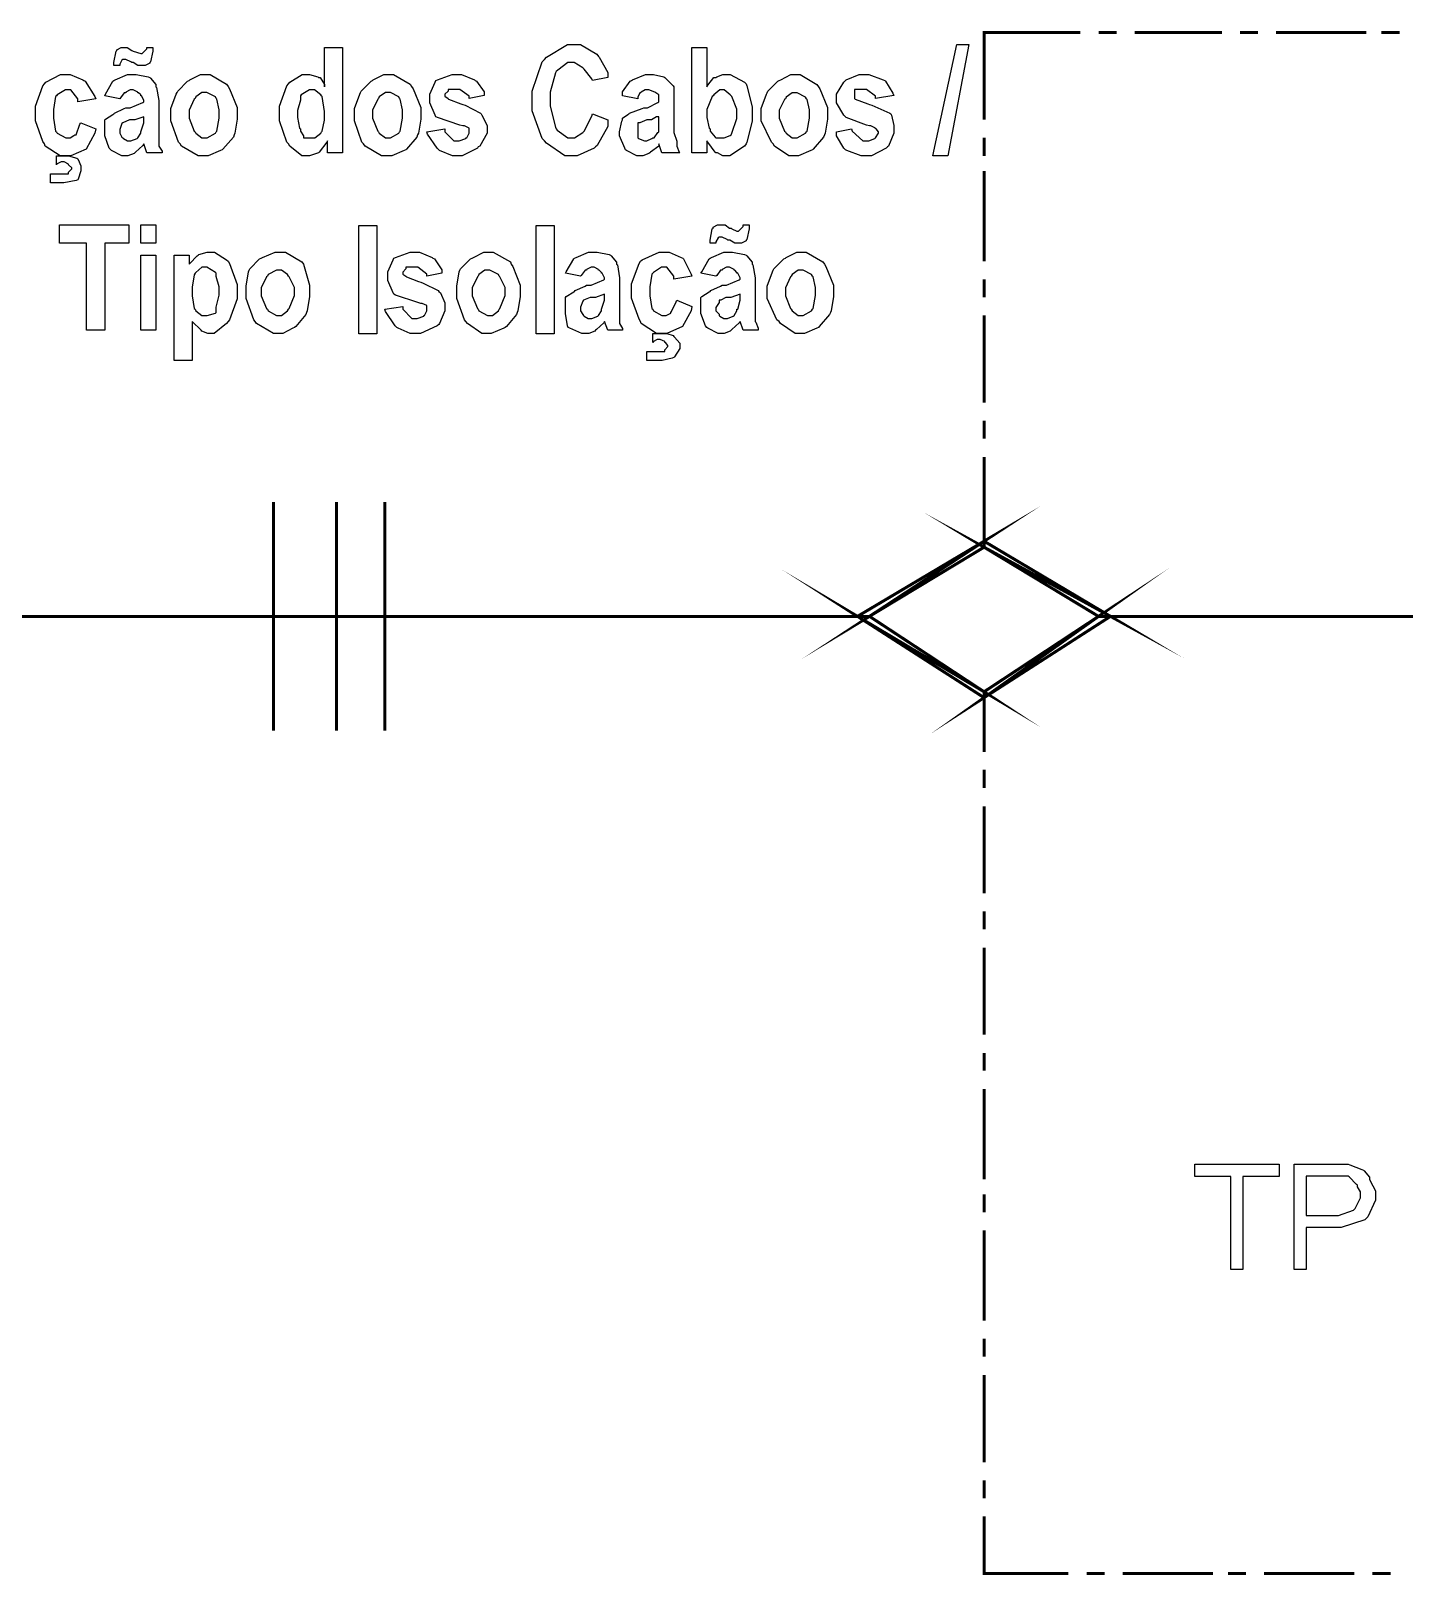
# Model space of a CAD drawing. Header units: metres. Extents: x -593 to 248, y 430 to 1024.
# Drawn here: x -532.03 to -512.69, y 485.93 to 507.68 of the extents above; entities that cross this region are included whole.
import ezdxf

# ---------------------------------------------------------------- set-up
doc = ezdxf.new("R2010")
doc.units = ezdxf.units.M
doc.header["$MEASUREMENT"] = 0
for name, color, linetype in [('C00-00-00-BLACK', 7, 'Continuous'), ('C00-7E-FF', 150, 'Continuous'), ('CFF-7E-00', 30, 'Continuous')]:
    doc.layers.add(name, color=color, linetype=linetype)

msp = doc.modelspace()

# ---------------------------------------------------------------- linework, layer by layer
at = {"layer": 'C00-00-00-BLACK', "const_width": 0.0423}
for points in [[(-528.619, 501.044), (-528.619, 497.821)], [(-528.619, 501.044), (-528.619, 497.821)], [(-527.73, 501.044), (-527.73, 497.821)], [(-527.73, 501.044), (-527.73, 497.821)], [(-527.051, 501.044), (-527.051, 497.821)], [(-527.051, 501.044), (-527.051, 497.821)]]:
    msp.add_lwpolyline(points, dxfattribs=at)
at = {"layer": 'C00-7E-FF', "const_width": 0.0423}
for points in [[(-518.61, 506.425), (-518.61, 507.656), (-517.256, 507.656)], [(-516.998, 507.656), (-516.744, 507.656)], [(-516.491, 507.656), (-515.26, 507.656)], [(-515.007, 507.656), (-514.752, 507.656)], [(-514.498, 507.656), (-513.226, 507.656)], [(-513.014, 507.656), (-512.758, 507.656)], [(-518.61, 505.917), (-518.61, 506.171)], [(-518.61, 504.433), (-518.61, 505.706)], [(-518.61, 503.924), (-518.61, 504.179)], [(-518.61, 502.44), (-518.61, 503.67)], [(-518.61, 501.933), (-518.61, 502.186)], [(-518.61, 500.449), (-518.61, 501.678)], [(-545.966, 499.432), (-520.308, 499.432)], [(-516.914, 499.432), (-486.802, 499.432)], [(-516.914, 499.432), (-486.802, 499.432)], [(-518.61, 498.329), (-518.61, 497.524)], [(-518.61, 497.271), (-518.61, 497.016)], [(-518.61, 496.759), (-518.61, 495.531)], [(-518.61, 495.278), (-518.61, 495.024)], [(-518.61, 494.767), (-518.61, 493.539)], [(-518.61, 493.285), (-518.61, 493.032)], [(-518.61, 492.778), (-518.61, 491.505)], [(-518.61, 491.292), (-518.61, 491.039)], [(-518.61, 490.786), (-518.61, 489.512)], [(-518.61, 489.259), (-518.61, 489.005)], [(-518.61, 488.75), (-518.61, 487.52)], [(-518.61, 487.266), (-518.61, 487.013)], [(-518.61, 486.759), (-518.61, 485.951), (-517.425, 485.951)], [(-517.167, 485.951), (-516.914, 485.951)], [(-516.66, 485.951), (-515.387, 485.951)], [(-515.176, 485.951), (-514.921, 485.951)], [(-514.668, 485.951), (-513.394, 485.951)], [(-513.141, 485.951), (-512.884, 485.951)]]:
    msp.add_lwpolyline(points, dxfattribs=at)
for points in [[(-518.61, 500.49), (-520.224, 499.432), (-520.393, 499.432), (-518.61, 500.49)], [(-516.998, 499.432), (-516.83, 499.432), (-518.61, 500.406), (-516.998, 499.432)], [(-518.61, 500.406), (-518.61, 500.49), (-520.224, 499.432), (-518.61, 500.406)], [(-516.83, 499.432), (-518.61, 500.406), (-518.61, 500.49), (-516.83, 499.432)], [(-520.393, 499.432), (-518.61, 498.37), (-518.61, 498.287), (-520.393, 499.432)], [(-518.61, 498.37), (-518.61, 498.287), (-516.998, 499.432), (-518.61, 498.37)], [(-520.224, 499.432), (-520.393, 499.432), (-518.61, 498.37), (-520.224, 499.432)], [(-518.61, 498.287), (-516.998, 499.432), (-516.83, 499.432), (-518.61, 498.287)]]:
    msp.add_lwpolyline(points, close=True, dxfattribs=at)
at = {"layer": 'C00-7E-FF'}
for points in [[(-518.61, 500.49), (-520.224, 499.432), (-520.393, 499.432), (-518.61, 500.49)], [(-518.61, 500.406), (-518.61, 500.49), (-520.224, 499.432), (-518.61, 500.406)], [(-516.83, 499.432), (-518.61, 500.406), (-518.61, 500.49), (-516.83, 499.432)], [(-516.998, 499.432), (-516.83, 499.432), (-518.61, 500.406), (-516.998, 499.432)], [(-520.224, 499.432), (-520.393, 499.432), (-518.61, 498.37), (-520.224, 499.432)], [(-520.393, 499.432), (-518.61, 498.37), (-518.61, 498.287), (-520.393, 499.432)], [(-518.61, 498.37), (-518.61, 498.287), (-516.998, 499.432), (-518.61, 498.37)], [(-518.61, 498.287), (-516.998, 499.432), (-516.83, 499.432), (-518.61, 498.287)]]:
    msp.add_lwpolyline(points, close=True, dxfattribs=at)
at = {"layer": 'CFF-7E-00'}
for points in [[(-530.784, 507.19), (-530.868, 507.19), (-530.868, 507.231), (-530.868, 507.231), (-530.836, 507.391), (-530.825, 507.401), (-530.825, 507.412), (-530.763, 507.444), (-530.741, 507.444), (-530.741, 507.444), (-530.698, 507.444), (-530.698, 507.444), (-530.678, 507.444), (-530.614, 507.401), (-530.614, 507.401), (-530.594, 507.391), (-530.488, 507.359), (-530.488, 507.359), (-530.467, 507.359), (-530.402, 507.423), (-530.402, 507.444), (-530.318, 507.444), (-530.318, 507.391), (-530.35, 507.242), (-530.359, 507.231), (-530.359, 507.222), (-530.424, 507.19), (-530.445, 507.19), (-530.467, 507.19), (-530.514, 507.19), (-530.529, 507.19), (-530.529, 507.19), (-530.594, 507.231), (-530.614, 507.231), (-530.625, 507.242), (-530.698, 507.274), (-530.698, 507.274), (-530.698, 507.274), (-530.741, 507.274), (-530.741, 507.274), (-530.752, 507.264), (-530.784, 507.209), (-530.784, 507.19)], [(-527.646, 505.959), (-527.857, 505.959), (-527.857, 506.129), (-527.868, 506.108), (-527.974, 505.97), (-527.984, 505.959), (-527.984, 505.959), (-528.112, 505.917), (-528.153, 505.917), (-528.218, 505.917), (-528.387, 506.054), (-528.408, 506.086), (-528.43, 506.108), (-528.535, 506.41), (-528.535, 506.509), (-528.535, 506.615), (-528.43, 506.902), (-528.408, 506.933), (-528.387, 506.956), (-528.212, 507.063), (-528.153, 507.063), (-528.112, 507.063), (-527.994, 507.032), (-527.984, 507.02), (-527.963, 507.02), (-527.9, 506.924), (-527.9, 506.891), (-527.9, 507.444), (-527.646, 507.444), (-527.646, 505.959)], [(-524.124, 506.509), (-523.911, 506.425), (-523.911, 506.33), (-524.06, 506.065), (-524.081, 506.043), (-524.103, 506.023), (-524.341, 505.917), (-524.42, 505.917), (-524.516, 505.917), (-524.771, 506.097), (-524.803, 506.129), (-524.836, 506.161), (-524.973, 506.549), (-524.973, 506.679), (-524.973, 506.828), (-524.836, 507.242), (-524.803, 507.274), (-524.771, 507.306), (-524.477, 507.486), (-524.377, 507.486), (-524.293, 507.486), (-524.062, 507.348), (-524.04, 507.317), (-524.03, 507.307), (-523.911, 507.092), (-523.911, 507.02), (-524.124, 506.978), (-524.135, 507), (-524.241, 507.138), (-524.25, 507.147), (-524.261, 507.158), (-524.381, 507.231), (-524.42, 507.231), (-524.474, 507.231), (-524.614, 507.126), (-524.635, 507.105), (-524.646, 507.084), (-524.719, 506.812), (-524.719, 506.721), (-524.719, 506.617), (-524.646, 506.32), (-524.635, 506.298), (-524.625, 506.278), (-524.472, 506.171), (-524.42, 506.171), (-524.378, 506.171), (-524.261, 506.246), (-524.25, 506.256), (-524.241, 506.267), (-524.135, 506.477), (-524.124, 506.509)], [(-522.724, 505.959), (-522.724, 507.444), (-522.513, 507.444), (-522.513, 506.891), (-522.503, 506.913), (-522.416, 507.02), (-522.386, 507.02), (-522.376, 507.032), (-522.288, 507.063), (-522.258, 507.063), (-522.185, 507.063), (-521.983, 506.956), (-521.962, 506.933), (-521.952, 506.902), (-521.878, 506.609), (-521.878, 506.509), (-521.878, 506.404), (-521.952, 506.108), (-521.962, 506.086), (-521.983, 506.054), (-522.19, 505.917), (-522.258, 505.917), (-522.291, 505.917), (-522.363, 505.959), (-522.386, 505.959), (-522.397, 505.97), (-522.503, 506.108), (-522.513, 506.129), (-522.513, 505.959), (-522.724, 505.959)], [(-519.332, 505.917), (-518.993, 507.486), (-518.824, 507.486), (-519.12, 505.917), (-519.332, 505.917)], [(-531.121, 506.721), (-531.376, 506.679), (-531.376, 506.721), (-531.471, 506.848), (-531.503, 506.848), (-531.547, 506.848), (-531.664, 506.775), (-531.675, 506.764), (-531.686, 506.755), (-531.717, 506.571), (-531.717, 506.509), (-531.717, 506.446), (-531.686, 506.267), (-531.675, 506.256), (-531.664, 506.235), (-531.544, 506.171), (-531.503, 506.171), (-531.482, 506.171), (-531.429, 506.203), (-531.418, 506.213), (-531.397, 506.213), (-531.345, 506.362), (-531.333, 506.382), (-531.121, 506.298), (-531.132, 506.235), (-531.255, 506.013), (-531.474, 505.917), (-531.546, 505.917), (-531.622, 505.917), (-531.835, 506.054), (-531.845, 506.086), (-531.867, 506.118), (-531.972, 506.411), (-531.972, 506.509), (-531.972, 506.615), (-531.867, 506.902), (-531.845, 506.933), (-531.824, 506.956), (-531.616, 507.063), (-531.546, 507.063), (-531.482, 507.063), (-531.302, 506.989), (-531.291, 506.978), (-531.27, 506.967), (-531.132, 506.753), (-531.121, 506.721)], [(-530.784, 506.721), (-530.994, 506.764), (-530.985, 506.786), (-530.879, 506.967), (-530.868, 506.978), (-530.847, 506.989), (-530.673, 507.063), (-530.614, 507.063), (-530.551, 507.063), (-530.381, 507.032), (-530.359, 507.02), (-530.35, 507.011), (-530.275, 506.921), (-530.275, 506.891), (-530.266, 506.881), (-530.232, 506.698), (-530.232, 506.636), (-530.232, 506.298), (-530.232, 506.246), (-530.232, 506.126), (-530.232, 506.086), (-530.232, 506.054), (-530.188, 505.984), (-530.188, 505.959), (-530.402, 505.959), (-530.445, 506.086), (-530.456, 506.065), (-530.562, 505.97), (-530.571, 505.959), (-530.582, 505.95), (-530.67, 505.917), (-530.698, 505.917), (-530.752, 505.917), (-530.901, 505.992), (-530.911, 506.002), (-530.933, 506.024), (-530.994, 506.198), (-530.994, 506.256), (-530.994, 506.256), (-530.994, 506.384), (-530.994, 506.425), (-530.985, 506.436), (-530.879, 506.5), (-530.868, 506.509), (-530.858, 506.52), (-530.72, 506.585), (-530.698, 506.594), (-530.635, 506.594), (-530.456, 506.669), (-530.445, 506.679), (-530.445, 506.701), (-530.478, 506.764), (-530.488, 506.764), (-530.488, 506.775), (-530.519, 506.805), (-530.529, 506.805), (-530.529, 506.816), (-530.594, 506.848), (-530.614, 506.848), (-530.636, 506.848), (-530.698, 506.816), (-530.698, 506.805), (-530.72, 506.805), (-530.774, 506.732), (-530.784, 506.721)], [(-530.062, 506.509), (-530.062, 506.585), (-529.987, 506.787), (-529.976, 506.808), (-529.966, 506.83), (-529.829, 506.968), (-529.807, 506.978), (-529.797, 506.989), (-529.647, 507.063), (-529.596, 507.063), (-529.512, 507.063), (-529.279, 506.925), (-529.257, 506.894), (-529.236, 506.862), (-529.13, 506.597), (-529.13, 506.509), (-529.13, 506.436), (-529.162, 506.235), (-529.171, 506.213), (-529.183, 506.181), (-529.331, 506.013), (-529.341, 506.002), (-529.363, 505.992), (-529.538, 505.917), (-529.596, 505.917), (-529.681, 505.917), (-529.913, 506.054), (-529.934, 506.086), (-529.956, 506.108), (-530.062, 506.41), (-530.062, 506.509)], [(-527.477, 506.509), (-527.477, 506.585), (-527.402, 506.787), (-527.391, 506.808), (-527.381, 506.83), (-527.244, 506.968), (-527.222, 506.978), (-527.212, 506.989), (-527.062, 507.063), (-527.011, 507.063), (-526.927, 507.063), (-526.694, 506.925), (-526.672, 506.894), (-526.651, 506.862), (-526.545, 506.597), (-526.545, 506.509), (-526.545, 506.436), (-526.578, 506.235), (-526.588, 506.213), (-526.599, 506.181), (-526.746, 506.013), (-526.756, 506.002), (-526.778, 505.992), (-526.953, 505.917), (-527.011, 505.917), (-527.096, 505.917), (-527.329, 506.054), (-527.35, 506.086), (-527.372, 506.108), (-527.477, 506.41), (-527.477, 506.509)], [(-526.457, 506.256), (-526.203, 506.298), (-526.203, 506.257), (-526.076, 506.129), (-526.034, 506.129), (-526.002, 506.129), (-525.907, 506.162), (-525.907, 506.171), (-525.897, 506.171), (-525.864, 506.235), (-525.864, 506.256), (-525.864, 506.256), (-525.864, 506.298), (-525.864, 506.298), (-525.864, 506.309), (-525.929, 506.34), (-525.95, 506.34), (-525.992, 506.351), (-526.309, 506.458), (-526.33, 506.468), (-526.341, 506.49), (-526.415, 506.666), (-526.415, 506.724), (-526.415, 506.787), (-526.341, 506.957), (-526.33, 506.978), (-526.309, 506.989), (-526.102, 507.063), (-526.034, 507.063), (-525.97, 507.063), (-525.789, 506.989), (-525.777, 506.978), (-525.757, 506.968), (-525.651, 506.818), (-525.651, 506.767), (-525.864, 506.724), (-525.864, 506.756), (-525.992, 506.851), (-526.034, 506.851), (-526.065, 506.851), (-526.137, 506.851), (-526.16, 506.851), (-526.16, 506.83), (-526.203, 506.784), (-526.203, 506.767), (-526.203, 506.757), (-526.16, 506.724), (-526.16, 506.724), (-526.151, 506.714), (-525.981, 506.65), (-525.95, 506.639), (-525.918, 506.629), (-525.704, 506.52), (-525.693, 506.509), (-525.684, 506.489), (-525.608, 506.346), (-525.608, 506.298), (-525.608, 506.235), (-525.714, 506.054), (-525.735, 506.043), (-525.745, 506.023), (-525.962, 505.917), (-526.034, 505.917), (-526.098, 505.917), (-526.279, 505.992), (-526.289, 506.002), (-526.311, 506.024), (-526.447, 506.224), (-526.457, 506.256)], [(-523.488, 506.721), (-523.701, 506.764), (-523.701, 506.818), (-523.596, 506.967), (-523.574, 506.978), (-523.564, 506.989), (-523.381, 507.063), (-523.319, 507.063), (-523.267, 507.063), (-523.119, 507.032), (-523.108, 507.02), (-523.099, 507.011), (-522.99, 506.902), (-522.979, 506.891), (-522.979, 506.828), (-522.979, 506.684), (-522.979, 506.636), (-522.979, 506.298), (-522.979, 506.246), (-522.936, 506.126), (-522.936, 506.086), (-522.936, 506.054), (-522.904, 505.97), (-522.893, 505.959), (-523.149, 505.959), (-523.192, 506.086), (-523.192, 506.054), (-523.309, 505.97), (-523.319, 505.959), (-523.33, 505.95), (-523.418, 505.917), (-523.447, 505.917), (-523.501, 505.917), (-523.648, 505.992), (-523.658, 506.002), (-523.669, 506.024), (-523.743, 506.198), (-523.743, 506.256), (-523.743, 506.256), (-523.712, 506.404), (-523.701, 506.425), (-523.701, 506.447), (-523.626, 506.5), (-523.615, 506.509), (-523.606, 506.52), (-523.426, 506.585), (-523.404, 506.594), (-523.352, 506.594), (-523.203, 506.669), (-523.192, 506.679), (-523.192, 506.701), (-523.192, 506.764), (-523.192, 506.764), (-523.192, 506.775), (-523.235, 506.805), (-523.235, 506.805), (-523.246, 506.816), (-523.333, 506.848), (-523.362, 506.848), (-523.384, 506.848), (-523.438, 506.816), (-523.447, 506.805), (-523.458, 506.805), (-523.488, 506.743), (-523.488, 506.721)], [(-521.751, 506.509), (-521.751, 506.584), (-521.676, 506.785), (-521.665, 506.805), (-521.656, 506.828), (-521.516, 506.967), (-521.495, 506.978), (-521.474, 506.989), (-521.33, 507.063), (-521.282, 507.063), (-521.198, 507.063), (-520.965, 506.924), (-520.943, 506.891), (-520.923, 506.859), (-520.816, 506.597), (-520.816, 506.509), (-520.816, 506.436), (-520.85, 506.235), (-520.859, 506.213), (-520.87, 506.181), (-521.019, 506.013), (-521.028, 506.002), (-521.051, 505.992), (-521.224, 505.917), (-521.282, 505.917), (-521.358, 505.917), (-521.56, 506.054), (-521.581, 506.086), (-521.603, 506.108), (-521.751, 506.41), (-521.751, 506.509)], [(-520.689, 506.256), (-520.477, 506.298), (-520.468, 506.267), (-520.318, 506.129), (-520.266, 506.129), (-520.235, 506.129), (-520.151, 506.162), (-520.14, 506.171), (-520.14, 506.171), (-520.097, 506.235), (-520.097, 506.256), (-520.097, 506.256), (-520.13, 506.298), (-520.14, 506.298), (-520.14, 506.309), (-520.203, 506.34), (-520.224, 506.34), (-520.266, 506.351), (-520.553, 506.458), (-520.563, 506.468), (-520.585, 506.49), (-520.689, 506.666), (-520.689, 506.724), (-520.689, 506.787), (-520.585, 506.957), (-520.563, 506.978), (-520.553, 506.989), (-520.37, 507.063), (-520.308, 507.063), (-520.233, 507.063), (-520.031, 506.989), (-520.009, 506.978), (-519.999, 506.968), (-519.893, 506.799), (-519.882, 506.767), (-520.14, 506.724), (-520.14, 506.756), (-520.266, 506.851), (-520.308, 506.851), (-520.341, 506.851), (-520.413, 506.851), (-520.436, 506.851), (-520.436, 506.83), (-520.436, 506.784), (-520.436, 506.767), (-520.436, 506.767), (-520.436, 506.724), (-520.436, 506.724), (-520.426, 506.714), (-520.246, 506.65), (-520.224, 506.639), (-520.192, 506.629), (-519.936, 506.52), (-519.925, 506.509), (-519.915, 506.489), (-519.882, 506.346), (-519.882, 506.298), (-519.882, 506.235), (-519.958, 506.054), (-519.968, 506.043), (-519.99, 506.023), (-520.198, 505.917), (-520.266, 505.917), (-520.341, 505.917), (-520.542, 505.992), (-520.563, 506.002), (-520.585, 506.024), (-520.689, 506.198), (-520.689, 506.256)], [(-529.807, 506.509), (-529.807, 506.446), (-529.734, 506.267), (-529.723, 506.256), (-529.713, 506.235), (-529.626, 506.171), (-529.596, 506.171), (-529.554, 506.171), (-529.437, 506.235), (-529.426, 506.256), (-529.417, 506.267), (-529.384, 506.448), (-529.384, 506.509), (-529.384, 506.563), (-529.417, 506.714), (-529.426, 506.724), (-529.437, 506.746), (-529.557, 506.808), (-529.596, 506.808), (-529.627, 506.808), (-529.713, 506.746), (-529.723, 506.724), (-529.734, 506.714), (-529.807, 506.562), (-529.807, 506.509)], [(-528.28, 506.509), (-528.28, 506.457), (-528.25, 506.309), (-528.239, 506.298), (-528.239, 506.267), (-528.196, 506.197), (-528.196, 506.171), (-528.164, 506.171), (-528.094, 506.171), (-528.069, 506.171), (-528.037, 506.171), (-527.953, 506.235), (-527.942, 506.256), (-527.933, 506.267), (-527.9, 506.418), (-527.9, 506.468), (-527.9, 506.542), (-527.933, 506.755), (-527.942, 506.764), (-527.953, 506.775), (-528.04, 506.848), (-528.069, 506.848), (-528.112, 506.848), (-528.229, 506.775), (-528.239, 506.764), (-528.239, 506.701), (-528.28, 506.557), (-528.28, 506.509)], [(-527.222, 506.509), (-527.222, 506.446), (-527.148, 506.267), (-527.138, 506.256), (-527.128, 506.235), (-527.041, 506.171), (-527.011, 506.171), (-526.969, 506.171), (-526.852, 506.235), (-526.841, 506.256), (-526.832, 506.267), (-526.799, 506.448), (-526.799, 506.509), (-526.799, 506.563), (-526.832, 506.714), (-526.841, 506.724), (-526.852, 506.746), (-526.972, 506.808), (-527.011, 506.808), (-527.042, 506.808), (-527.128, 506.746), (-527.138, 506.724), (-527.148, 506.714), (-527.222, 506.562), (-527.222, 506.509)], [(-522.513, 506.509), (-522.513, 506.457), (-522.481, 506.309), (-522.47, 506.298), (-522.47, 506.267), (-522.397, 506.182), (-522.386, 506.171), (-522.386, 506.171), (-522.322, 506.171), (-522.301, 506.171), (-522.269, 506.171), (-522.185, 506.203), (-522.174, 506.213), (-522.164, 506.235), (-522.09, 506.442), (-522.09, 506.509), (-522.09, 506.574), (-522.164, 506.755), (-522.174, 506.764), (-522.185, 506.775), (-522.272, 506.848), (-522.301, 506.848), (-522.332, 506.848), (-522.418, 506.775), (-522.427, 506.764), (-522.438, 506.755), (-522.513, 506.571), (-522.513, 506.509)], [(-521.495, 506.509), (-521.495, 506.446), (-521.42, 506.267), (-521.409, 506.256), (-521.399, 506.235), (-521.312, 506.171), (-521.282, 506.171), (-521.241, 506.171), (-521.124, 506.235), (-521.113, 506.256), (-521.103, 506.267), (-521.07, 506.448), (-521.07, 506.509), (-521.07, 506.563), (-521.103, 506.712), (-521.113, 506.721), (-521.124, 506.743), (-521.244, 506.805), (-521.282, 506.805), (-521.314, 506.805), (-521.399, 506.743), (-521.409, 506.721), (-521.42, 506.712), (-521.495, 506.56), (-521.495, 506.509)], [(-530.445, 506.468), (-530.445, 506.468), (-530.573, 506.425), (-530.614, 506.425), (-530.646, 506.425), (-530.741, 506.382), (-530.741, 506.382), (-530.752, 506.373), (-530.784, 506.286), (-530.784, 506.256), (-530.784, 506.235), (-530.752, 506.182), (-530.741, 506.171), (-530.731, 506.162), (-530.676, 506.129), (-530.657, 506.129), (-530.625, 506.129), (-530.54, 506.162), (-530.529, 506.171), (-530.529, 506.171), (-530.488, 506.235), (-530.488, 506.256), (-530.488, 506.256), (-530.445, 506.384), (-530.445, 506.425), (-530.445, 506.468)], [(-523.192, 506.468), (-523.224, 506.468), (-523.295, 506.425), (-523.319, 506.425), (-523.362, 506.425), (-523.457, 506.382), (-523.488, 506.382), (-523.488, 506.351), (-523.488, 506.28), (-523.488, 506.256), (-523.488, 506.235), (-523.488, 506.188), (-523.488, 506.171), (-523.479, 506.162), (-523.392, 506.129), (-523.362, 506.129), (-523.362, 506.129), (-523.289, 506.162), (-523.277, 506.171), (-523.257, 506.171), (-523.203, 506.246), (-523.192, 506.256), (-523.192, 506.256), (-523.192, 506.384), (-523.192, 506.425), (-523.192, 506.468)], [(-531.759, 505.536), (-531.759, 505.663), (-531.728, 505.663), (-531.655, 505.663), (-531.63, 505.663), (-531.598, 505.663), (-531.528, 505.663), (-531.503, 505.663), (-531.503, 505.685), (-531.46, 505.732), (-531.46, 505.747), (-531.46, 505.747), (-531.503, 505.79), (-531.503, 505.79), (-531.503, 505.801), (-531.566, 505.832), (-531.587, 505.832), (-531.609, 505.832), (-531.675, 505.801), (-531.675, 505.79), (-531.675, 505.917), (-531.644, 505.917), (-531.571, 505.917), (-531.546, 505.917), (-531.505, 505.917), (-531.387, 505.886), (-531.376, 505.875), (-531.367, 505.866), (-531.333, 505.777), (-531.333, 505.747), (-531.333, 505.706), (-531.367, 505.589), (-531.376, 505.578), (-531.398, 505.568), (-531.572, 505.536), (-531.63, 505.536), (-531.663, 505.536), (-531.759, 505.536), (-531.759, 505.536)], [(-531.25, 503.46), (-531.25, 504.689), (-531.633, 504.689), (-531.633, 504.944), (-530.657, 504.944), (-530.657, 504.689), (-530.994, 504.689), (-530.994, 503.46), (-531.25, 503.46)], [(-530.488, 504.686), (-530.488, 504.944), (-530.275, 504.944), (-530.275, 504.686), (-530.488, 504.686)], [(-527.416, 504.935), (-527.161, 504.935), (-527.161, 503.411), (-527.416, 503.411), (-527.416, 504.935)], [(-524.918, 504.935), (-524.664, 504.935), (-524.664, 503.411), (-524.918, 503.411), (-524.918, 504.935)], [(-522.386, 504.686), (-522.47, 504.686), (-522.47, 504.729), (-522.47, 504.729), (-522.438, 504.889), (-522.427, 504.898), (-522.427, 504.911), (-522.365, 504.944), (-522.343, 504.944), (-522.322, 504.944), (-522.275, 504.944), (-522.258, 504.944), (-522.258, 504.944), (-522.196, 504.898), (-522.174, 504.898), (-522.164, 504.889), (-522.09, 504.856), (-522.09, 504.856), (-522.069, 504.856), (-522.004, 504.922), (-522.004, 504.944), (-521.92, 504.944), (-521.92, 504.89), (-521.952, 504.74), (-521.962, 504.729), (-521.962, 504.719), (-522.027, 504.686), (-522.047, 504.686), (-522.047, 504.686), (-522.09, 504.686), (-522.09, 504.686), (-522.121, 504.686), (-522.193, 504.729), (-522.217, 504.729), (-522.228, 504.74), (-522.301, 504.771), (-522.301, 504.771), (-522.301, 504.771), (-522.343, 504.771), (-522.343, 504.771), (-522.354, 504.762), (-522.386, 504.705), (-522.386, 504.686)], [(-530.019, 504.518), (-529.807, 504.518), (-529.807, 504.39), (-529.797, 504.401), (-529.691, 504.508), (-529.68, 504.518), (-529.67, 504.529), (-529.551, 504.562), (-529.51, 504.562), (-529.447, 504.562), (-529.279, 504.454), (-529.257, 504.433), (-529.236, 504.401), (-529.13, 504.107), (-529.13, 504.009), (-529.13, 503.905), (-529.236, 503.609), (-529.257, 503.586), (-529.279, 503.555), (-529.452, 503.417), (-529.51, 503.417), (-529.542, 503.417), (-529.627, 503.45), (-529.637, 503.46), (-529.648, 503.471), (-529.754, 503.577), (-529.764, 503.586), (-529.764, 503.035), (-530.019, 503.035), (-530.019, 504.518)], [(-529.003, 504.009), (-529.003, 504.084), (-528.972, 504.285), (-528.961, 504.306), (-528.951, 504.328), (-528.813, 504.465), (-528.791, 504.475), (-528.771, 504.486), (-528.594, 504.559), (-528.535, 504.559), (-528.451, 504.559), (-528.218, 504.423), (-528.196, 504.39), (-528.186, 504.358), (-528.111, 504.097), (-528.111, 504.009), (-528.111, 503.936), (-528.143, 503.735), (-528.153, 503.713), (-528.164, 503.682), (-528.302, 503.512), (-528.323, 503.501), (-528.345, 503.491), (-528.488, 503.417), (-528.535, 503.417), (-528.62, 503.417), (-528.855, 503.555), (-528.875, 503.586), (-528.897, 503.609), (-529.003, 503.91), (-529.003, 504.009)], [(-527.051, 503.756), (-526.796, 503.797), (-526.796, 503.756), (-526.669, 503.628), (-526.626, 503.628), (-526.595, 503.628), (-526.499, 503.661), (-526.499, 503.67), (-526.49, 503.67), (-526.457, 503.735), (-526.457, 503.756), (-526.457, 503.756), (-526.457, 503.797), (-526.457, 503.797), (-526.457, 503.808), (-526.522, 503.84), (-526.542, 503.84), (-526.585, 503.851), (-526.902, 503.957), (-526.922, 503.967), (-526.934, 503.989), (-527.008, 504.164), (-527.008, 504.222), (-527.008, 504.285), (-526.934, 504.454), (-526.922, 504.475), (-526.902, 504.486), (-526.695, 504.559), (-526.626, 504.559), (-526.563, 504.559), (-526.384, 504.486), (-526.373, 504.475), (-526.352, 504.465), (-526.246, 504.314), (-526.246, 504.263), (-526.457, 504.222), (-526.457, 504.253), (-526.585, 504.348), (-526.626, 504.348), (-526.659, 504.348), (-526.731, 504.348), (-526.754, 504.348), (-526.754, 504.328), (-526.796, 504.28), (-526.796, 504.263), (-526.796, 504.253), (-526.754, 504.222), (-526.754, 504.222), (-526.745, 504.212), (-526.574, 504.147), (-526.542, 504.136), (-526.51, 504.126), (-526.3, 504.021), (-526.289, 504.009), (-526.268, 503.989), (-526.203, 503.845), (-526.203, 503.797), (-526.203, 503.734), (-526.279, 503.555), (-526.289, 503.544), (-526.311, 503.523), (-526.548, 503.417), (-526.626, 503.417), (-526.691, 503.417), (-526.861, 503.491), (-526.881, 503.501), (-526.903, 503.523), (-527.041, 503.724), (-527.051, 503.756)], [(-526.034, 504.009), (-526.034, 504.084), (-526.003, 504.285), (-525.992, 504.306), (-525.983, 504.328), (-525.842, 504.465), (-525.82, 504.475), (-525.799, 504.486), (-525.656, 504.559), (-525.608, 504.559), (-525.524, 504.559), (-525.28, 504.423), (-525.269, 504.39), (-525.248, 504.358), (-525.142, 504.097), (-525.142, 504.009), (-525.142, 503.936), (-525.175, 503.735), (-525.185, 503.713), (-525.196, 503.682), (-525.334, 503.512), (-525.354, 503.501), (-525.376, 503.491), (-525.55, 503.417), (-525.608, 503.417), (-525.684, 503.417), (-525.886, 503.555), (-525.907, 503.586), (-525.929, 503.609), (-526.034, 503.91), (-526.034, 504.009)], [(-524.293, 504.222), (-524.507, 504.263), (-524.497, 504.285), (-524.388, 504.465), (-524.377, 504.475), (-524.357, 504.486), (-524.183, 504.559), (-524.124, 504.559), (-524.06, 504.559), (-523.892, 504.529), (-523.87, 504.518), (-523.861, 504.508), (-523.785, 504.42), (-523.785, 504.39), (-523.775, 504.38), (-523.743, 504.198), (-523.743, 504.136), (-523.743, 503.797), (-523.743, 503.745), (-523.743, 503.626), (-523.743, 503.586), (-523.743, 503.555), (-523.701, 503.484), (-523.701, 503.46), (-523.911, 503.46), (-523.954, 503.586), (-523.965, 503.566), (-524.071, 503.471), (-524.081, 503.46), (-524.092, 503.45), (-524.179, 503.417), (-524.208, 503.417), (-524.273, 503.417), (-524.443, 503.491), (-524.466, 503.501), (-524.477, 503.523), (-524.507, 503.698), (-524.507, 503.756), (-524.507, 503.799), (-524.507, 503.894), (-524.507, 503.924), (-524.497, 503.935), (-524.388, 504), (-524.377, 504.009), (-524.368, 504.021), (-524.23, 504.084), (-524.208, 504.094), (-524.144, 504.094), (-523.965, 504.169), (-523.954, 504.179), (-523.954, 504.201), (-523.987, 504.263), (-523.997, 504.263), (-523.997, 504.274), (-524.03, 504.306), (-524.04, 504.306), (-524.04, 504.317), (-524.103, 504.348), (-524.124, 504.348), (-524.146, 504.348), (-524.208, 504.317), (-524.208, 504.306), (-524.23, 504.306), (-524.284, 504.233), (-524.293, 504.222)], [(-522.724, 504.222), (-522.979, 504.179), (-522.979, 504.222), (-523.076, 504.348), (-523.108, 504.348), (-523.151, 504.348), (-523.268, 504.274), (-523.277, 504.263), (-523.289, 504.253), (-523.319, 504.071), (-523.319, 504.009), (-523.319, 503.946), (-523.289, 503.767), (-523.277, 503.756), (-523.268, 503.735), (-523.148, 503.67), (-523.108, 503.67), (-523.087, 503.67), (-523.023, 503.703), (-523.023, 503.713), (-523.011, 503.724), (-522.947, 503.862), (-522.936, 503.883), (-522.724, 503.797), (-522.735, 503.734), (-522.857, 503.512), (-523.076, 503.417), (-523.149, 503.417), (-523.224, 503.417), (-523.438, 503.555), (-523.447, 503.586), (-523.469, 503.618), (-523.574, 503.912), (-523.574, 504.009), (-523.574, 504.115), (-523.469, 504.401), (-523.447, 504.433), (-523.426, 504.454), (-523.188, 504.559), (-523.108, 504.559), (-523.045, 504.559), (-522.874, 504.486), (-522.852, 504.475), (-522.842, 504.465), (-522.735, 504.253), (-522.724, 504.222)], [(-522.386, 504.222), (-522.597, 504.263), (-522.587, 504.285), (-522.481, 504.465), (-522.47, 504.475), (-522.449, 504.486), (-522.276, 504.559), (-522.217, 504.559), (-522.153, 504.559), (-521.983, 504.529), (-521.962, 504.518), (-521.952, 504.508), (-521.878, 504.42), (-521.878, 504.39), (-521.868, 504.38), (-521.835, 504.198), (-521.835, 504.136), (-521.835, 503.797), (-521.835, 503.745), (-521.835, 503.626), (-521.835, 503.586), (-521.825, 503.577), (-521.793, 503.49), (-521.793, 503.46), (-522.004, 503.46), (-522.047, 503.586), (-522.058, 503.566), (-522.164, 503.471), (-522.174, 503.46), (-522.185, 503.45), (-522.272, 503.417), (-522.301, 503.417), (-522.354, 503.417), (-522.503, 503.491), (-522.513, 503.501), (-522.535, 503.523), (-522.597, 503.698), (-522.597, 503.756), (-522.597, 503.799), (-522.597, 503.894), (-522.597, 503.924), (-522.587, 503.935), (-522.481, 504), (-522.47, 504.009), (-522.46, 504.021), (-522.322, 504.084), (-522.301, 504.094), (-522.237, 504.094), (-522.058, 504.169), (-522.047, 504.179), (-522.047, 504.201), (-522.08, 504.263), (-522.09, 504.263), (-522.09, 504.274), (-522.121, 504.306), (-522.131, 504.306), (-522.131, 504.317), (-522.196, 504.348), (-522.217, 504.348), (-522.239, 504.348), (-522.301, 504.317), (-522.301, 504.306), (-522.322, 504.306), (-522.376, 504.233), (-522.386, 504.222)], [(-521.665, 504.009), (-521.665, 504.084), (-521.592, 504.285), (-521.581, 504.306), (-521.571, 504.328), (-521.431, 504.465), (-521.409, 504.475), (-521.399, 504.486), (-521.249, 504.562), (-521.198, 504.562), (-521.114, 504.562), (-520.881, 504.423), (-520.859, 504.39), (-520.838, 504.358), (-520.733, 504.097), (-520.733, 504.009), (-520.733, 503.936), (-520.764, 503.735), (-520.774, 503.713), (-520.785, 503.682), (-520.934, 503.512), (-520.943, 503.501), (-520.965, 503.491), (-521.14, 503.417), (-521.198, 503.417), (-521.273, 503.417), (-521.475, 503.555), (-521.496, 503.586), (-521.529, 503.609), (-521.665, 503.91), (-521.665, 504.009)], [(-530.488, 503.46), (-530.488, 504.518), (-530.275, 504.518), (-530.275, 503.46), (-530.488, 503.46)], [(-529.764, 504.009), (-529.764, 503.946), (-529.734, 503.767), (-529.723, 503.756), (-529.713, 503.735), (-529.626, 503.67), (-529.596, 503.67), (-529.554, 503.67), (-529.437, 503.703), (-529.426, 503.713), (-529.426, 503.787), (-529.384, 503.954), (-529.384, 504.009), (-529.384, 504.073), (-529.426, 504.216), (-529.426, 504.263), (-529.437, 504.274), (-529.557, 504.348), (-529.596, 504.348), (-529.627, 504.348), (-529.713, 504.274), (-529.723, 504.263), (-529.734, 504.242), (-529.764, 504.069), (-529.764, 504.009)], [(-528.791, 504.009), (-528.791, 503.946), (-528.715, 503.767), (-528.704, 503.756), (-528.695, 503.735), (-528.575, 503.67), (-528.535, 503.67), (-528.503, 503.67), (-528.419, 503.735), (-528.408, 503.756), (-528.398, 503.767), (-528.323, 503.949), (-528.323, 504.009), (-528.323, 504.063), (-528.398, 504.212), (-528.408, 504.222), (-528.419, 504.244), (-528.506, 504.306), (-528.535, 504.306), (-528.578, 504.306), (-528.695, 504.244), (-528.704, 504.222), (-528.715, 504.212), (-528.791, 504.06), (-528.791, 504.009)], [(-525.82, 504.009), (-525.82, 503.946), (-525.745, 503.767), (-525.735, 503.756), (-525.725, 503.735), (-525.605, 503.67), (-525.565, 503.67), (-525.533, 503.67), (-525.45, 503.735), (-525.438, 503.756), (-525.429, 503.767), (-525.354, 503.949), (-525.354, 504.009), (-525.354, 504.063), (-525.429, 504.212), (-525.438, 504.222), (-525.45, 504.244), (-525.569, 504.306), (-525.608, 504.306), (-525.64, 504.306), (-525.725, 504.244), (-525.735, 504.222), (-525.745, 504.212), (-525.82, 504.06), (-525.82, 504.009)], [(-521.409, 504.009), (-521.409, 503.946), (-521.336, 503.767), (-521.325, 503.756), (-521.315, 503.735), (-521.229, 503.67), (-521.198, 503.67), (-521.157, 503.67), (-521.04, 503.735), (-521.028, 503.756), (-521.019, 503.767), (-520.986, 503.949), (-520.986, 504.009), (-520.986, 504.063), (-521.019, 504.212), (-521.028, 504.222), (-521.04, 504.244), (-521.159, 504.306), (-521.198, 504.306), (-521.23, 504.306), (-521.315, 504.244), (-521.325, 504.222), (-521.336, 504.212), (-521.409, 504.06), (-521.409, 504.009)], [(-523.954, 503.967), (-523.954, 503.967), (-524.082, 503.924), (-524.124, 503.924), (-524.156, 503.924), (-524.25, 503.883), (-524.25, 503.883), (-524.261, 503.873), (-524.293, 503.786), (-524.293, 503.756), (-524.293, 503.735), (-524.261, 503.682), (-524.25, 503.67), (-524.241, 503.661), (-524.186, 503.628), (-524.166, 503.628), (-524.135, 503.628), (-524.051, 503.661), (-524.04, 503.67), (-524.04, 503.67), (-523.997, 503.735), (-523.997, 503.756), (-523.997, 503.756), (-523.954, 503.883), (-523.954, 503.924), (-523.954, 503.967)], [(-522.047, 503.967), (-522.047, 503.967), (-522.175, 503.924), (-522.217, 503.924), (-522.248, 503.924), (-522.32, 503.883), (-522.343, 503.883), (-522.343, 503.851), (-522.386, 503.781), (-522.386, 503.756), (-522.386, 503.735), (-522.343, 503.687), (-522.343, 503.67), (-522.334, 503.661), (-522.277, 503.628), (-522.258, 503.628), (-522.226, 503.628), (-522.142, 503.661), (-522.131, 503.67), (-522.131, 503.67), (-522.09, 503.735), (-522.09, 503.756), (-522.08, 503.756), (-522.047, 503.883), (-522.047, 503.924), (-522.047, 503.967)], [(-523.362, 503.035), (-523.362, 503.163), (-523.33, 503.163), (-523.26, 503.163), (-523.235, 503.163), (-523.203, 503.163), (-523.133, 503.163), (-523.108, 503.163), (-523.108, 503.185), (-523.065, 503.232), (-523.065, 503.247), (-523.065, 503.247), (-523.099, 503.29), (-523.108, 503.29), (-523.108, 503.301), (-523.172, 503.331), (-523.192, 503.331), (-523.214, 503.331), (-523.268, 503.301), (-523.277, 503.29), (-523.277, 503.417), (-523.236, 503.417), (-523.141, 503.417), (-523.108, 503.417), (-523.076, 503.417), (-522.99, 503.385), (-522.979, 503.374), (-522.969, 503.364), (-522.893, 503.278), (-522.893, 503.247), (-522.893, 503.206), (-522.969, 503.089), (-522.979, 503.078), (-523.001, 503.068), (-523.145, 503.035), (-523.192, 503.035), (-523.235, 503.035), (-523.33, 503.035), (-523.362, 503.035)], [(-515.133, 490.232), (-515.133, 491.545), (-515.643, 491.545), (-515.643, 491.717), (-514.456, 491.717), (-514.456, 491.545), (-514.964, 491.545), (-514.964, 490.232), (-515.133, 490.232)], [(-514.242, 490.232), (-514.242, 491.717), (-513.691, 491.717), (-513.638, 491.717), (-513.52, 491.717), (-513.48, 491.717), (-513.459, 491.707), (-513.29, 491.643), (-513.267, 491.631), (-513.258, 491.622), (-513.183, 491.535), (-513.183, 491.505), (-513.174, 491.484), (-513.098, 491.341), (-513.098, 491.292), (-513.098, 491.209), (-513.206, 490.977), (-513.226, 490.955), (-513.248, 490.934), (-513.58, 490.827), (-513.691, 490.827), (-514.072, 490.827), (-514.072, 490.232), (-514.242, 490.232)], [(-514.072, 490.996), (-513.691, 490.996), (-513.618, 490.996), (-513.405, 491.072), (-513.394, 491.082), (-513.385, 491.093), (-513.31, 491.243), (-513.31, 491.292), (-513.31, 491.326), (-513.353, 491.397), (-513.353, 491.421), (-513.364, 491.432), (-513.47, 491.538), (-513.48, 491.548), (-513.533, 491.548), (-513.652, 491.548), (-513.691, 491.548), (-514.072, 491.548), (-514.072, 490.996)]]:
    msp.add_lwpolyline(points, close=True, dxfattribs=at)

doc.saveas('drawing.dxf')
